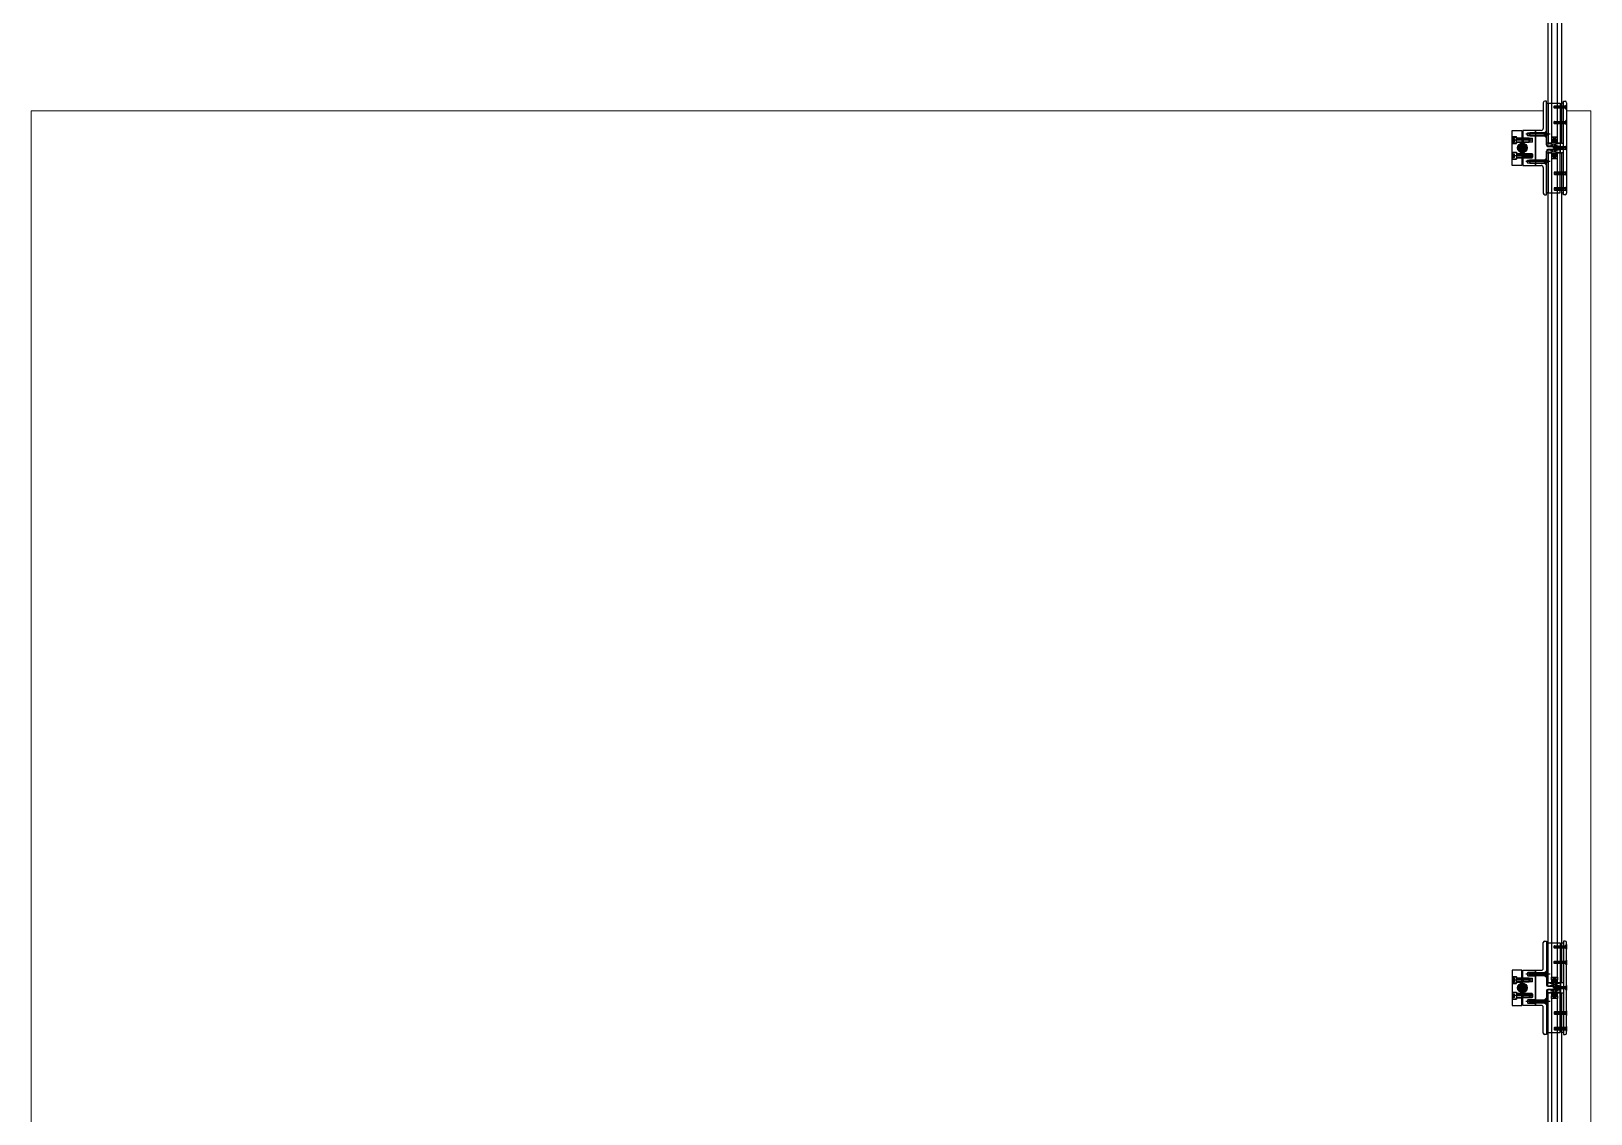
# Model space of a CAD drawing. Header units: inches. Extents: x 342932 to 557958, y 80625 to 242727.
# Drawn here: x 464107 to 468107, y 182853 to 185631 of the extents above; entities that cross this region are included whole.
import ezdxf

# ---------------------------------------------------------------- set-up
doc = ezdxf.new("R2010")
doc.units = ezdxf.units.IN
doc.header["$MEASUREMENT"] = 0
doc.layers.add('First Floor$0$A-G321-M-Window', color=251, linetype='Continuous', lineweight=9)
doc.layers.add('First Floor$0$A-G321-M-Window-Glaze', color=251, linetype='Continuous')

# ---------------------------------------------------------------- blocks, each defined once
blk = doc.blocks.new('First Floor$0$curtain-wall-2')
at = {"layer": 'First Floor$0$A-G321-M-Window-Glaze'}
for p, q in [((-84, 10978.2), (-84, 13146.4)), ((-76, 13146.4), (-76, 10978.2)), ((-60, 10978.2), (-60, 13146.4)), ((-50, 13146.4), (-50, 10978.2)), ((-97, 11080.7), (-97, 11014.7)), ((-89, 11084.7), (-93, 11084.7)), ((-89, 10972.7), (-89, 11084.7)), ((-45, 10844.7), (-45, 11084.7)), ((-45, 11084.7), (-41, 11084.7)), ((-37, 11080.7), (-37, 10848.7)), ((-89, 11079.7), (-54, 11079.7)), ((-89, 10977.2), (-89, 11079.7)), ((-89, 11079.7), (-84, 11079.7)), ((-84, 11079.7), (-84, 10977.2)), ((-68.4, 11072.7), (-69, 11072.1)), ((-69, 11067.3), (-69, 11072.1)), ((-68.4, 11066.7), (-69, 11067.3)), ((-68.4, 11072.7), (-64.4, 11072.7)), ((-64.4, 11066.7), (-68.4, 11066.7)), ((-37, 11069.7), (-68, 11069.7)), ((-64.4, 11072.7), (-65, 11072.1)), ((-65, 11067.3), (-65, 11072.1)), ((-65, 11072.1), (-44, 11072.1)), ((-64.4, 11066.7), (-65, 11067.3)), ((-44, 11067.3), (-65, 11067.3)), ((-64.4, 11066.7), (-64.4, 11072.7)), ((-64.4, 11072.7), (-40.3, 11072.7)), ((-40.3, 11066.7), (-64.4, 11066.7)), ((-54, 11079.7), (-54, 10968.7)), ((-50, 11079.7), (-50, 10977.2)), ((-45, 11079.7), (-50, 11079.7)), ((-45, 10977.2), (-45, 11079.7)), ((-44, 11072.1), (-44, 11072.7)), ((-44, 11072.7), (-44, 11066.7)), ((-44, 11066.7), (-44, 11067.3)), ((-40.3, 11072.7), (-37.2, 11075.7)), ((-40.3, 11066.7), (-40.3, 11072.7)), ((-37.2, 11063.7), (-40.3, 11066.7)), ((-37, 11072), (-39.5, 11072)), ((-37, 11070.8), (-39.5, 11070.8)), ((-37, 11068.5), (-39.5, 11068.5)), ((-37, 11067.3), (-39.5, 11067.3)), ((-37.2, 11063.7), (-37.2, 11075.7)), ((-37.2, 11075.7), (-37, 11075.7)), ((-37, 11063.7), (-37.2, 11063.7)), ((-37, 11075.7), (-37, 11063.7)), ((-37, 11067.3), (-37, 11072.1)), ((-176.5, 10919.7), (-176.5, 11009.7)), ((-176.5, 11009.7), (-151.5, 11009.7)), ((-151.5, 11009.7), (-151.5, 10919.7)), ((-150.5, 10919.7), (-150.5, 11009.7)), ((-117, 11009.7), (-149.5, 11009.7)), ((-149.5, 11009.7), (-149.5, 10919.7)), ((-137, 11003.1), (-136.4, 11003.7)), ((-137, 10996.3), (-137, 11003.1)), ((-136.4, 11003.7), (-117, 11003.7)), ((-117, 11003.7), (-117, 11009.7)), ((-102, 11009.7), (-117, 11009.7)), ((-117, 11009.7), (-117, 10919.7)), ((-93.4, 11003.7), (-93.4, 10995.7)), ((-89, 11002.5), (-92.5, 11002.5)), ((-89, 11001.1), (-92.5, 11001.1)), ((-89.2, 11007.7), (-89.2, 10991.7)), ((-89, 11002.9), (-89, 10996.5)), ((-68.4, 11032.7), (-69, 11032.1)), ((-69, 11027.3), (-69, 11032.1)), ((-68.4, 11026.7), (-69, 11027.3)), ((-68.4, 11032.7), (-64.4, 11032.7)), ((-64.4, 11026.7), (-68.4, 11026.7)), ((-37, 11029.7), (-68, 11029.7)), ((-64.4, 11032.7), (-65, 11032.1)), ((-65, 11027.3), (-65, 11032.1)), ((-65, 11032.1), (-44, 11032.1)), ((-64.4, 11026.7), (-65, 11027.3)), ((-44, 11027.3), (-65, 11027.3)), ((-64.4, 11026.7), (-64.4, 11032.7)), ((-64.4, 11032.7), (-40.3, 11032.7)), ((-40.3, 11026.7), (-64.4, 11026.7)), ((-44, 11032.1), (-44, 11032.7)), ((-44, 11032.7), (-44, 11026.7)), ((-44, 11026.7), (-44, 11027.3)), ((-40.3, 11032.7), (-37.2, 11035.7)), ((-40.3, 11026.7), (-40.3, 11032.7)), ((-37.2, 11023.7), (-40.3, 11026.7)), ((-37, 11032), (-39.5, 11032)), ((-37, 11030.8), (-39.5, 11030.8)), ((-37, 11028.5), (-39.5, 11028.5)), ((-37, 11027.3), (-39.5, 11027.3)), ((-37.2, 11023.7), (-37.2, 11035.7)), ((-37.2, 11035.7), (-37, 11035.7)), ((-37, 11023.7), (-37.2, 11023.7)), ((-37, 11035.7), (-37, 11023.7)), ((-37, 11027.3), (-37, 11032.1)), ((-176.5, 10993.7), (-165.5, 10993.7)), ((-176.5, 10975.7), (-165.5, 10975.7)), ((-175.5, 10989.3), (-175.5, 10992.7)), ((-175.5, 10992.7), (-165.5, 10992.7)), ((-175.5, 10980), (-175.5, 10989.3)), ((-170.5, 10989.3), (-175.5, 10989.3)), ((-175.5, 10987), (-170.5, 10987)), ((-124.5, 10984.7), (-175.5, 10984.7)), ((-175.5, 10982.4), (-170.5, 10982.4)), ((-175.5, 10976.7), (-175.5, 10980)), ((-175.5, 10980), (-170.5, 10980)), ((-165.5, 10976.7), (-175.5, 10976.7)), ((-165.5, 10975.7), (-165.5, 10993.7)), ((-165.5, 10992.7), (-165.5, 10989.7)), ((-165.5, 10990.2), (-151.5, 10990.2)), ((-165.5, 10979.7), (-165.5, 10989.7)), ((-165.5, 10989.7), (-125.5, 10989.7)), ((-165.5, 10988.7), (-133.1, 10988.7)), ((-165.5, 10980.7), (-165.5, 10988.7)), ((-165.5, 10980.7), (-133.1, 10980.7)), ((-125.5, 10979.7), (-165.5, 10979.7)), ((-165.5, 10979.7), (-165.5, 10976.7)), ((-165.5, 10979.2), (-151.5, 10979.2)), ((-150.7, 10952.7), (-162.4, 10964.4)), ((-149, 10952.7), (-162.3, 10966.1)), ((-152.6, 10952.9), (-162.2, 10962.4)), ((-147.5, 10953), (-162, 10967.6)), ((-146.1, 10953.4), (-161.6, 10968.9)), ((-144.9, 10954), (-161.1, 10970.1)), ((-143.8, 10954.6), (-160.4, 10971.3)), ((-142.8, 10955.4), (-159.7, 10972.3)), ((-141.9, 10956.2), (-158.8, 10973.2)), ((-141, 10957.2), (-157.9, 10974)), ((-140.3, 10958.2), (-156.9, 10974.8)), ((-139.7, 10959.3), (-155.7, 10975.4)), ((-139.1, 10960.6), (-154.5, 10975.9)), ((-138.7, 10961.9), (-153.1, 10976.3)), ((-138.5, 10963.4), (-151.6, 10976.6)), ((-138.4, 10965.2), (-149.9, 10976.6)), ((-133.4, 10989.7), (-149.5, 10989.7)), ((-149.5, 10979.7), (-133.4, 10979.7)), ((-148.5, 10989.7), (-148.5, 10979.7)), ((-148.5, 10988.7), (-148.5, 10989.7)), ((-124.5, 10988.7), (-148.5, 10988.7)), ((-148.5, 10979.7), (-148.5, 10980.7)), ((-148.5, 10980.7), (-124.5, 10980.7)), ((-138.7, 10967.2), (-147.9, 10976.4)), ((-139.6, 10969.9), (-145.2, 10975.5)), ((-79, 10999.7), (-142, 10999.7)), ((-136.4, 10995.7), (-137, 10996.3)), ((-117, 10995.7), (-136.4, 10995.7)), ((-133.4, 10979.7), (-133.4, 10989.7)), ((-133.1, 10980.7), (-133.1, 10988.7)), ((-133.1, 10988.7), (-130, 10984.7)), ((-133.1, 10980.7), (-130, 10984.7)), ((-131.2, 10995.7), (-132, 10996.5)), ((-125.5, 10989.7), (-124.5, 10988.7)), ((-125.5, 10989.7), (-125.5, 10979.7)), ((-125.5, 10979.7), (-124.5, 10980.7)), ((-124.5, 10980.7), (-124.5, 10988.7)), ((-117, 10933.7), (-117, 10995.7)), ((-89, 10998.2), (-92.5, 10998.2)), ((-89, 10996.8), (-92.5, 10996.8)), ((-84, 10977.2), (-89, 10977.2)), ((-85, 10977.2), (-53, 10968.7)), ((-53, 10977.2), (-85, 10968.7)), ((-57, 10968.7), (-85, 10968.7)), ((-85, 10960.7), (-53, 10952.2)), ((-53, 10960.7), (-85, 10952.2)), ((-85, 10960.7), (-57, 10960.7)), ((-83, 10977.2), (-84, 10978.2)), ((-77, 10977.2), (-83, 10977.2)), ((-76, 10978.2), (-77, 10977.2)), ((-76, 10985.2), (-60, 10992.2)), ((-76, 10992.2), (-60, 10985.2)), ((-60, 10992.2), (-76, 10992.2)), ((-76, 10992.2), (-76, 10985.2)), ((-76, 10985.2), (-60, 10985.2)), ((-35.9, 10964.7), (-72.2, 10964.7)), ((-68.4, 10967.7), (-69, 10967.1)), ((-69, 10962.3), (-69, 10967.1)), ((-68.4, 10961.7), (-69, 10962.3)), ((-68.4, 10967.7), (-64.4, 10967.7)), ((-64.4, 10961.7), (-68.4, 10961.7)), ((-37, 10964.7), (-68, 10964.7)), ((-64.4, 10967.7), (-65, 10967.1)), ((-65, 10967.1), (-65, 10962.3)), ((-44, 10967.1), (-65, 10967.1)), ((-64.4, 10961.7), (-65, 10962.3)), ((-65, 10962.3), (-44, 10962.3)), ((-64.4, 10967.7), (-64.4, 10961.7)), ((-40.3, 10967.7), (-64.4, 10967.7)), ((-64.4, 10961.7), (-40.3, 10961.7)), ((-60, 10985.2), (-60, 10992.2)), ((-59, 10977.2), (-60, 10978.2)), ((-51, 10977.2), (-59, 10977.2)), ((-57, 10960.7), (-57, 10968.7)), ((-54, 10849.7), (-54, 10960.7)), ((-50, 10978.2), (-51, 10977.2)), ((-50, 10977.2), (-45, 10977.2)), ((-44, 10961.7), (-44, 10967.7)), ((-44, 10967.7), (-44, 10967.1)), ((-44, 10962.3), (-44, 10961.7)), ((-37.2, 10970.7), (-40.3, 10967.7)), ((-40.3, 10967.7), (-40.3, 10961.7)), ((-40.3, 10961.7), (-37.2, 10958.7)), ((-37, 10967), (-39.5, 10967)), ((-37, 10965.8), (-39.5, 10965.8)), ((-37, 10963.5), (-39.5, 10963.5)), ((-37, 10962.4), (-39.5, 10962.4)), ((-37.2, 10970.7), (-37.2, 10958.7)), ((-37, 10970.7), (-37.2, 10970.7)), ((-37, 10958.7), (-37, 10970.7)), ((-37, 10967.1), (-37, 10962.3)), ((-176.5, 10953.7), (-165.5, 10953.7)), ((-176.5, 10935.7), (-165.5, 10935.7)), ((-165.5, 10952.7), (-175.5, 10952.7)), ((-175.5, 10952.7), (-175.5, 10949.3)), ((-175.5, 10949.3), (-175.5, 10940)), ((-175.5, 10949.3), (-170.5, 10949.3)), ((-175.5, 10947), (-170.5, 10947)), ((-124.5, 10944.7), (-175.5, 10944.7)), ((-175.5, 10942.3), (-170.5, 10942.3)), ((-170.5, 10940), (-175.5, 10940)), ((-175.5, 10940), (-175.5, 10936.7)), ((-175.5, 10936.7), (-165.5, 10936.7)), ((-165.5, 10953.7), (-165.5, 10935.7)), ((-165.5, 10949.7), (-165.5, 10952.7)), ((-165.5, 10950.2), (-151.5, 10950.2)), ((-165.5, 10949.7), (-165.5, 10939.7)), ((-125.5, 10949.7), (-165.5, 10949.7)), ((-165.5, 10948.7), (-133.1, 10948.7)), ((-165.5, 10948.7), (-165.5, 10940.7)), ((-165.5, 10940.7), (-133.1, 10940.7)), ((-165.5, 10936.7), (-165.5, 10939.7)), ((-165.5, 10939.7), (-125.5, 10939.7)), ((-165.5, 10939.2), (-151.5, 10939.2)), ((-155.2, 10953.7), (-161.4, 10959.9)), ((-149.5, 10949.7), (-133.4, 10949.7)), ((-133.4, 10939.7), (-149.5, 10939.7)), ((-148.5, 10939.7), (-148.5, 10949.7)), ((-148.5, 10949.7), (-148.5, 10948.7)), ((-148.5, 10948.7), (-124.5, 10948.7)), ((-124.5, 10940.7), (-148.5, 10940.7)), ((-148.5, 10940.7), (-148.5, 10939.7)), ((-79, 10929.7), (-142, 10929.7)), ((-137, 10933.1), (-136.4, 10933.7)), ((-137, 10926.3), (-137, 10933.1)), ((-136.4, 10925.7), (-137, 10926.3)), ((-136.4, 10933.7), (-117, 10933.7)), ((-117, 10925.7), (-136.4, 10925.7)), ((-133.4, 10949.7), (-133.4, 10939.7)), ((-133.1, 10948.7), (-133.1, 10940.7)), ((-133.1, 10948.7), (-130, 10944.7)), ((-133.1, 10940.7), (-130, 10944.7)), ((-131.2, 10925.7), (-132, 10926.5)), ((-125.5, 10949.7), (-124.5, 10948.7)), ((-125.5, 10939.7), (-125.5, 10949.7)), ((-125.5, 10939.7), (-124.5, 10940.7)), ((-124.5, 10948.7), (-124.5, 10940.7)), ((-117, 10919.7), (-117, 10925.7)), ((-93.4, 10933.7), (-93.4, 10925.7)), ((-89, 10932.5), (-92.5, 10932.5)), ((-89, 10931.1), (-92.5, 10931.1)), ((-89, 10928.2), (-92.5, 10928.2)), ((-89, 10926.8), (-92.5, 10926.8)), ((-89.2, 10937.7), (-89.2, 10921.7)), ((-89, 10844.7), (-89, 10956.7)), ((-89, 10849.7), (-89, 10952.2)), ((-89, 10952.2), (-84, 10952.2)), ((-89, 10932.9), (-89, 10926.5)), ((-84, 10952.2), (-84, 10849.7)), ((-84, 10951.2), (-83, 10952.2)), ((-84, 8823.3), (-84, 10951.2)), ((-83, 10952.2), (-77, 10952.2)), ((-77, 10952.2), (-76, 10951.2)), ((-76, 10951.2), (-76, 8823.3)), ((-76, 10944.2), (-60, 10937.2)), ((-76, 10937.2), (-60, 10944.2)), ((-60, 10944.2), (-76, 10944.2)), ((-76, 10944.2), (-76, 10937.2)), ((-76, 10937.2), (-60, 10937.2)), ((-60, 10951.2), (-59, 10952.2)), ((-60, 8823.3), (-60, 10951.2)), ((-60, 10937.2), (-60, 10944.2)), ((-59, 10952.2), (-51, 10952.2)), ((-51, 10952.2), (-50, 10951.2)), ((-50, 10952.2), (-50, 10849.7)), ((-45, 10952.2), (-50, 10952.2)), ((-50, 10951.2), (-50, 8823.3)), ((-45, 10849.7), (-45, 10952.2)), ((-37.2, 10958.7), (-37, 10958.7)), ((-151.5, 10919.7), (-176.5, 10919.7)), ((-149.5, 10919.7), (-117, 10919.7)), ((-117, 10919.7), (-102, 10919.7)), ((-97, 10914.7), (-97, 10848.7)), ((-68.4, 10902.7), (-69, 10902.1)), ((-69, 10902.1), (-69, 10897.3)), ((-68.4, 10896.7), (-69, 10897.3)), ((-64.4, 10902.7), (-68.4, 10902.7)), ((-68.4, 10896.7), (-64.4, 10896.7)), ((-37, 10899.7), (-68, 10899.7)), ((-64.4, 10902.7), (-65, 10902.1)), ((-65, 10902.1), (-65, 10897.3)), ((-44, 10902.1), (-65, 10902.1)), ((-64.4, 10896.7), (-65, 10897.3)), ((-65, 10897.3), (-44, 10897.3)), ((-64.4, 10902.7), (-64.4, 10896.7)), ((-40.3, 10902.7), (-64.4, 10902.7)), ((-64.4, 10896.7), (-40.3, 10896.7)), ((-44, 10896.7), (-44, 10902.7)), ((-44, 10902.7), (-44, 10902.1)), ((-44, 10897.3), (-44, 10896.7)), ((-37.2, 10905.7), (-40.3, 10902.7)), ((-40.3, 10902.7), (-40.3, 10896.7)), ((-40.3, 10896.7), (-37.2, 10893.7)), ((-37, 10902), (-39.5, 10902)), ((-37, 10900.8), (-39.5, 10900.8)), ((-37, 10898.5), (-39.5, 10898.5)), ((-37, 10897.4), (-39.5, 10897.4)), ((-37.2, 10905.7), (-37.2, 10893.7)), ((-37, 10905.7), (-37.2, 10905.7)), ((-37.2, 10893.7), (-37, 10893.7)), ((-37, 10893.7), (-37, 10905.7)), ((-37, 10902.1), (-37, 10897.3)), ((-93, 10844.7), (-89, 10844.7)), ((-89, 10849.7), (-54, 10849.7)), ((-84, 10849.7), (-89, 10849.7)), ((-68.4, 10862.7), (-69, 10862.1)), ((-69, 10862.1), (-69, 10857.3)), ((-68.4, 10856.7), (-69, 10857.3)), ((-64.4, 10862.7), (-68.4, 10862.7)), ((-68.4, 10856.7), (-64.4, 10856.7)), ((-37, 10859.7), (-68, 10859.7)), ((-64.4, 10862.7), (-65, 10862.1)), ((-65, 10862.1), (-65, 10857.3)), ((-44, 10862.1), (-65, 10862.1)), ((-64.4, 10856.7), (-65, 10857.3)), ((-65, 10857.3), (-44, 10857.3)), ((-64.4, 10862.7), (-64.4, 10856.7)), ((-40.3, 10862.7), (-64.4, 10862.7)), ((-64.4, 10856.7), (-40.3, 10856.7)), ((-50, 10849.7), (-45, 10849.7)), ((-41, 10844.7), (-45, 10844.7)), ((-44, 10856.7), (-44, 10862.7)), ((-44, 10862.7), (-44, 10862.1)), ((-44, 10857.3), (-44, 10856.7)), ((-37.2, 10865.7), (-40.3, 10862.7)), ((-40.3, 10862.7), (-40.3, 10856.7)), ((-40.3, 10856.7), (-37.2, 10853.7)), ((-37, 10862), (-39.5, 10862)), ((-37, 10860.8), (-39.5, 10860.8)), ((-37, 10858.5), (-39.5, 10858.5)), ((-37, 10857.4), (-39.5, 10857.4)), ((-37.2, 10865.7), (-37.2, 10853.7)), ((-37, 10865.7), (-37.2, 10865.7)), ((-37.2, 10853.7), (-37, 10853.7)), ((-37, 10853.7), (-37, 10865.7)), ((-37, 10862.1), (-37, 10857.3)), ((-97, 8859.8), (-97, 8925.8)), ((-93, 8929.8), (-89, 8929.8)), ((-89, 8929.8), (-89, 8817.8)), ((-89, 8924.8), (-54, 8924.8)), ((-89, 8924.8), (-89, 8822.3)), ((-84, 8924.8), (-89, 8924.8)), ((-84, 8822.3), (-84, 8924.8)), ((-54, 8924.8), (-54, 8813.8)), ((-50, 8822.3), (-50, 8924.8)), ((-50, 8924.8), (-45, 8924.8)), ((-45, 8929.8), (-45, 8689.8)), ((-41, 8929.8), (-45, 8929.8)), ((-45, 8924.8), (-45, 8822.3)), ((-40.3, 8917.8), (-37.2, 8920.8)), ((-37.2, 8908.8), (-37.2, 8920.8)), ((-37.2, 8920.8), (-37, 8920.8)), ((-37, 8693.8), (-37, 8925.8)), ((-37, 8920.8), (-37, 8908.8)), ((-68.4, 8917.8), (-69, 8917.2)), ((-69, 8912.4), (-69, 8917.2)), ((-68.4, 8911.8), (-69, 8912.4)), ((-68.4, 8917.8), (-64.4, 8917.8)), ((-64.4, 8911.8), (-68.4, 8911.8)), ((-37, 8914.8), (-68, 8914.8)), ((-64.4, 8917.8), (-65, 8917.2)), ((-65, 8912.4), (-65, 8917.2)), ((-65, 8917.2), (-44, 8917.2)), ((-64.4, 8911.8), (-65, 8912.4)), ((-44, 8912.4), (-65, 8912.4)), ((-64.4, 8911.8), (-64.4, 8917.8)), ((-64.4, 8917.8), (-40.3, 8917.8)), ((-40.3, 8911.8), (-64.4, 8911.8)), ((-44, 8917.2), (-44, 8917.8)), ((-44, 8917.8), (-44, 8911.8)), ((-44, 8911.8), (-44, 8912.4)), ((-40.3, 8911.8), (-40.3, 8917.8)), ((-37.2, 8908.8), (-40.3, 8911.8)), ((-40.3, 8877.8), (-37.2, 8880.8)), ((-37, 8917.1), (-39.5, 8917.1)), ((-37, 8915.9), (-39.5, 8915.9)), ((-37, 8913.6), (-39.5, 8913.6)), ((-37, 8912.5), (-39.5, 8912.5)), ((-37, 8908.8), (-37.2, 8908.8)), ((-37.2, 8868.8), (-37.2, 8880.8)), ((-37.2, 8880.8), (-37, 8880.8)), ((-37, 8912.4), (-37, 8917.2)), ((-37, 8880.8), (-37, 8868.8)), ((-151.5, 8854.8), (-176.5, 8854.8)), ((-176.5, 8854.8), (-176.5, 8764.8)), ((-151.5, 8764.8), (-151.5, 8854.8)), ((-150.5, 8854.8), (-150.5, 8764.8)), ((-149.5, 8764.8), (-149.5, 8854.8)), ((-149.5, 8854.8), (-117, 8854.8)), ((-79, 8844.8), (-142, 8844.8)), ((-136.4, 8848.8), (-137, 8848.2)), ((-137, 8848.2), (-137, 8841.4)), ((-137, 8841.4), (-136.4, 8840.8)), ((-117, 8848.8), (-136.4, 8848.8)), ((-136.4, 8840.8), (-117, 8840.8)), ((-131.2, 8848.8), (-132, 8848)), ((-117, 8854.8), (-117, 8848.8)), ((-117, 8764.8), (-117, 8854.8)), ((-117, 8854.8), (-102, 8854.8)), ((-117, 8840.8), (-117, 8778.8)), ((-93.4, 8840.8), (-93.4, 8848.8)), ((-89, 8847.7), (-92.5, 8847.7)), ((-89, 8846.2), (-92.5, 8846.2)), ((-89, 8843.3), (-92.5, 8843.3)), ((-89, 8841.9), (-92.5, 8841.9)), ((-89.2, 8836.8), (-89.2, 8852.8)), ((-89, 8841.6), (-89, 8848)), ((-68.4, 8877.8), (-69, 8877.2)), ((-69, 8872.4), (-69, 8877.2)), ((-68.4, 8871.8), (-69, 8872.4)), ((-68.4, 8877.8), (-64.4, 8877.8)), ((-64.4, 8871.8), (-68.4, 8871.8)), ((-37, 8874.8), (-68, 8874.8)), ((-64.4, 8877.8), (-65, 8877.2)), ((-65, 8872.4), (-65, 8877.2)), ((-65, 8877.2), (-44, 8877.2)), ((-64.4, 8871.8), (-65, 8872.4)), ((-44, 8872.4), (-65, 8872.4)), ((-64.4, 8871.8), (-64.4, 8877.8)), ((-64.4, 8877.8), (-40.3, 8877.8)), ((-40.3, 8871.8), (-64.4, 8871.8)), ((-44, 8877.2), (-44, 8877.8)), ((-44, 8877.8), (-44, 8871.8)), ((-44, 8871.8), (-44, 8872.4)), ((-40.3, 8871.8), (-40.3, 8877.8)), ((-37.2, 8868.8), (-40.3, 8871.8)), ((-37, 8877.1), (-39.5, 8877.1)), ((-37, 8875.9), (-39.5, 8875.9)), ((-37, 8873.6), (-39.5, 8873.6)), ((-37, 8872.5), (-39.5, 8872.5)), ((-37, 8868.8), (-37.2, 8868.8)), ((-37, 8872.4), (-37, 8877.2)), ((-176.5, 8838.8), (-165.5, 8838.8)), ((-176.5, 8820.8), (-165.5, 8820.8)), ((-175.5, 8834.4), (-175.5, 8837.8)), ((-175.5, 8837.8), (-165.5, 8837.8)), ((-175.5, 8825.2), (-175.5, 8834.4)), ((-170.5, 8834.4), (-175.5, 8834.4)), ((-175.5, 8832.1), (-170.5, 8832.1)), ((-124.5, 8829.8), (-175.5, 8829.8)), ((-175.5, 8827.5), (-170.5, 8827.5)), ((-175.5, 8821.8), (-175.5, 8825.2)), ((-175.5, 8825.2), (-170.5, 8825.2)), ((-165.5, 8821.8), (-175.5, 8821.8)), ((-165.5, 8820.8), (-165.5, 8838.8)), ((-165.5, 8837.8), (-165.5, 8834.8)), ((-165.5, 8835.3), (-151.5, 8835.3)), ((-165.5, 8824.8), (-165.5, 8834.8)), ((-165.5, 8834.8), (-125.5, 8834.8)), ((-165.5, 8833.8), (-133.1, 8833.8)), ((-165.5, 8825.8), (-165.5, 8833.8)), ((-165.5, 8825.8), (-133.1, 8825.8)), ((-125.5, 8824.8), (-165.5, 8824.8)), ((-165.5, 8824.8), (-165.5, 8821.8)), ((-165.5, 8824.3), (-151.5, 8824.3)), ((-150.7, 8821.8), (-162.4, 8810)), ((-149, 8821.7), (-162.3, 8808.4)), ((-152.6, 8821.6), (-162.2, 8812)), ((-147.5, 8821.4), (-162, 8806.9)), ((-146.1, 8821), (-161.6, 8805.5)), ((-155.2, 8820.8), (-161.4, 8814.6)), ((-144.9, 8820.5), (-161.1, 8804.3)), ((-143.8, 8819.8), (-160.4, 8803.2)), ((-142.8, 8819.1), (-159.7, 8802.2)), ((-141.9, 8818.2), (-158.8, 8801.2)), ((-141, 8817.3), (-157.9, 8800.4)), ((-140.3, 8816.2), (-156.9, 8799.7)), ((-139.7, 8815.1), (-155.7, 8799)), ((-139.1, 8813.9), (-154.5, 8798.5)), ((-138.7, 8812.5), (-153.1, 8798.1)), ((-138.5, 8811), (-151.6, 8797.9)), ((-138.4, 8809.3), (-149.9, 8797.8)), ((-133.4, 8834.8), (-149.5, 8834.8)), ((-149.5, 8824.8), (-133.4, 8824.8)), ((-148.5, 8834.8), (-148.5, 8824.8)), ((-148.5, 8833.8), (-148.5, 8834.8)), ((-124.5, 8833.8), (-148.5, 8833.8)), ((-148.5, 8824.8), (-148.5, 8825.8)), ((-148.5, 8825.8), (-124.5, 8825.8)), ((-138.7, 8807.3), (-147.9, 8798.1)), ((-139.6, 8804.6), (-145.2, 8799)), ((-133.4, 8824.8), (-133.4, 8834.8)), ((-133.1, 8825.8), (-133.1, 8833.8)), ((-133.1, 8833.8), (-130, 8829.8)), ((-133.1, 8825.8), (-130, 8829.8)), ((-125.5, 8834.8), (-124.5, 8833.8)), ((-125.5, 8834.8), (-125.5, 8824.8)), ((-125.5, 8824.8), (-124.5, 8825.8)), ((-124.5, 8825.8), (-124.5, 8833.8)), ((-89, 8822.3), (-84, 8822.3)), ((-89, 8801.8), (-89, 8689.8)), ((-85, 8813.8), (-53, 8822.3)), ((-53, 8813.8), (-85, 8822.3)), ((-85, 8813.8), (-57, 8813.8)), ((-85, 8797.3), (-53, 8805.8)), ((-53, 8797.3), (-85, 8805.8)), ((-57, 8805.8), (-85, 8805.8)), ((-83, 8822.3), (-84, 8823.3)), ((-77, 8822.3), (-83, 8822.3)), ((-76, 8823.3), (-77, 8822.3)), ((-76, 8830.3), (-60, 8837.3)), ((-76, 8837.3), (-60, 8830.3)), ((-76, 8830.3), (-76, 8837.3)), ((-76, 8837.3), (-60, 8837.3)), ((-60, 8830.3), (-76, 8830.3)), ((-35.9, 8809.8), (-72.2, 8809.8)), ((-68.4, 8812.8), (-69, 8812.2)), ((-69, 8812.2), (-69, 8807.4)), ((-68.4, 8806.8), (-69, 8807.4)), ((-64.4, 8812.8), (-68.4, 8812.8)), ((-68.4, 8806.8), (-64.4, 8806.8)), ((-37, 8809.8), (-68, 8809.8)), ((-64.4, 8812.8), (-65, 8812.2)), ((-65, 8807.4), (-65, 8812.2)), ((-65, 8812.2), (-44, 8812.2)), ((-64.4, 8806.8), (-65, 8807.4)), ((-44, 8807.4), (-65, 8807.4)), ((-64.4, 8806.8), (-64.4, 8812.8)), ((-64.4, 8812.8), (-40.3, 8812.8)), ((-40.3, 8806.8), (-64.4, 8806.8)), ((-60, 8837.3), (-60, 8830.3)), ((-59, 8822.3), (-60, 8823.3)), ((-51, 8822.3), (-59, 8822.3)), ((-57, 8813.8), (-57, 8805.8)), ((-54, 8694.8), (-54, 8805.8)), ((-50, 8823.3), (-51, 8822.3)), ((-45, 8822.3), (-50, 8822.3)), ((-44, 8812.2), (-44, 8812.8)), ((-44, 8812.8), (-44, 8806.8)), ((-44, 8806.8), (-44, 8807.4)), ((-40.3, 8812.8), (-37.2, 8815.8)), ((-40.3, 8806.8), (-40.3, 8812.8)), ((-37.2, 8803.8), (-40.3, 8806.8)), ((-37, 8812.1), (-39.5, 8812.1)), ((-37, 8810.9), (-39.5, 8810.9)), ((-37, 8808.6), (-39.5, 8808.6)), ((-37, 8807.5), (-39.5, 8807.5)), ((-37.2, 8803.8), (-37.2, 8815.8)), ((-37.2, 8815.8), (-37, 8815.8)), ((-37, 8803.8), (-37.2, 8803.8)), ((-37, 8815.8), (-37, 8803.8)), ((-37, 8807.4), (-37, 8812.2)), ((-176.5, 8798.8), (-165.5, 8798.8)), ((-176.5, 8780.8), (-165.5, 8780.8)), ((-176.5, 8764.8), (-151.5, 8764.8)), ((-165.5, 8797.8), (-175.5, 8797.8)), ((-175.5, 8797.8), (-175.5, 8794.4)), ((-175.5, 8794.4), (-175.5, 8785.2)), ((-175.5, 8794.4), (-170.5, 8794.4)), ((-175.5, 8792.1), (-170.5, 8792.1)), ((-124.5, 8789.8), (-175.5, 8789.8)), ((-175.5, 8787.5), (-170.5, 8787.5)), ((-170.5, 8785.2), (-175.5, 8785.2)), ((-175.5, 8785.2), (-175.5, 8781.8)), ((-175.5, 8781.8), (-165.5, 8781.8)), ((-165.5, 8798.8), (-165.5, 8780.8)), ((-165.5, 8794.8), (-165.5, 8797.8)), ((-165.5, 8795.3), (-151.5, 8795.3)), ((-165.5, 8794.8), (-165.5, 8784.8)), ((-125.5, 8794.8), (-165.5, 8794.8)), ((-165.5, 8793.8), (-133.1, 8793.8)), ((-165.5, 8793.8), (-165.5, 8785.8)), ((-165.5, 8785.8), (-133.1, 8785.8)), ((-165.5, 8781.8), (-165.5, 8784.8)), ((-165.5, 8784.8), (-125.5, 8784.8)), ((-165.5, 8784.3), (-151.5, 8784.3)), ((-149.5, 8794.8), (-133.4, 8794.8)), ((-133.4, 8784.8), (-149.5, 8784.8)), ((-117, 8764.8), (-149.5, 8764.8)), ((-148.5, 8784.8), (-148.5, 8794.8)), ((-148.5, 8794.8), (-148.5, 8793.8)), ((-148.5, 8793.8), (-124.5, 8793.8)), ((-124.5, 8785.8), (-148.5, 8785.8)), ((-148.5, 8785.8), (-148.5, 8784.8)), ((-79, 8774.8), (-142, 8774.8)), ((-136.4, 8778.8), (-137, 8778.2)), ((-137, 8778.2), (-137, 8771.4)), ((-137, 8771.4), (-136.4, 8770.8)), ((-117, 8778.8), (-136.4, 8778.8)), ((-136.4, 8770.8), (-117, 8770.8)), ((-133.4, 8794.8), (-133.4, 8784.8)), ((-133.1, 8793.8), (-133.1, 8785.8)), ((-133.1, 8793.8), (-130, 8789.8)), ((-133.1, 8785.8), (-130, 8789.8)), ((-131.2, 8778.8), (-132, 8778)), ((-125.5, 8794.8), (-124.5, 8793.8)), ((-125.5, 8784.8), (-125.5, 8794.8)), ((-125.5, 8784.8), (-124.5, 8785.8)), ((-124.5, 8793.8), (-124.5, 8785.8)), ((-117, 8770.8), (-117, 8764.8)), ((-102, 8764.8), (-117, 8764.8)), ((-93.4, 8770.8), (-93.4, 8778.8)), ((-89, 8777.7), (-92.5, 8777.7)), ((-89, 8776.2), (-92.5, 8776.2)), ((-89, 8773.3), (-92.5, 8773.3)), ((-89, 8771.9), (-92.5, 8771.9)), ((-89.2, 8766.8), (-89.2, 8782.8)), ((-89, 8797.3), (-89, 8694.8)), ((-84, 8797.3), (-89, 8797.3)), ((-89, 8771.6), (-89, 8778)), ((-84, 8694.8), (-84, 8797.3)), ((-84, 8796.3), (-83, 8797.3)), ((-84, 6668.4), (-84, 8796.3)), ((-83, 8797.3), (-77, 8797.3)), ((-77, 8797.3), (-76, 8796.3)), ((-76, 8796.3), (-76, 6668.4)), ((-76, 8789.3), (-60, 8782.3)), ((-76, 8782.3), (-60, 8789.3)), ((-76, 8782.3), (-76, 8789.3)), ((-76, 8789.3), (-60, 8789.3)), ((-60, 8782.3), (-76, 8782.3)), ((-60, 8796.3), (-59, 8797.3)), ((-60, 6668.4), (-60, 8796.3)), ((-60, 8789.3), (-60, 8782.3)), ((-59, 8797.3), (-51, 8797.3)), ((-51, 8797.3), (-50, 8796.3)), ((-50, 8694.8), (-50, 8797.3)), ((-50, 8797.3), (-45, 8797.3)), ((-50, 8796.3), (-50, 6668.4)), ((-45, 8797.3), (-45, 8694.8)), ((-97, 8693.8), (-97, 8759.8)), ((-68.4, 8747.8), (-69, 8747.2)), ((-69, 8747.2), (-69, 8742.4)), ((-68.4, 8741.8), (-69, 8742.4)), ((-64.4, 8747.8), (-68.4, 8747.8)), ((-68.4, 8741.8), (-64.4, 8741.8)), ((-37, 8744.8), (-68, 8744.8)), ((-64.4, 8747.8), (-65, 8747.2)), ((-65, 8747.2), (-65, 8742.4)), ((-44, 8747.2), (-65, 8747.2)), ((-64.4, 8741.8), (-65, 8742.4)), ((-65, 8742.4), (-44, 8742.4)), ((-64.4, 8747.8), (-64.4, 8741.8)), ((-40.3, 8747.8), (-64.4, 8747.8)), ((-64.4, 8741.8), (-40.3, 8741.8)), ((-44, 8741.8), (-44, 8747.8)), ((-44, 8747.8), (-44, 8747.2)), ((-44, 8742.4), (-44, 8741.8)), ((-37.2, 8750.8), (-40.3, 8747.8)), ((-40.3, 8747.8), (-40.3, 8741.8)), ((-40.3, 8741.8), (-37.2, 8738.8)), ((-37, 8747.1), (-39.5, 8747.1)), ((-37, 8745.9), (-39.5, 8745.9)), ((-37, 8743.6), (-39.5, 8743.6)), ((-37, 8742.5), (-39.5, 8742.5)), ((-37.2, 8750.8), (-37.2, 8738.8)), ((-37, 8750.8), (-37.2, 8750.8)), ((-37.2, 8738.8), (-37, 8738.8)), ((-37, 8738.8), (-37, 8750.8)), ((-37, 8747.2), (-37, 8742.4)), ((-89, 8689.8), (-93, 8689.8)), ((-89, 8694.8), (-54, 8694.8)), ((-89, 8694.8), (-84, 8694.8)), ((-68.4, 8707.8), (-69, 8707.2)), ((-69, 8707.2), (-69, 8702.4)), ((-68.4, 8701.8), (-69, 8702.4)), ((-64.4, 8707.8), (-68.4, 8707.8)), ((-68.4, 8701.8), (-64.4, 8701.8)), ((-37, 8704.8), (-68, 8704.8)), ((-64.4, 8707.8), (-65, 8707.2)), ((-65, 8707.2), (-65, 8702.4)), ((-44, 8707.2), (-65, 8707.2)), ((-64.4, 8701.8), (-65, 8702.4)), ((-65, 8702.4), (-44, 8702.4)), ((-64.4, 8707.8), (-64.4, 8701.8)), ((-40.3, 8707.8), (-64.4, 8707.8)), ((-64.4, 8701.8), (-40.3, 8701.8)), ((-45, 8694.8), (-50, 8694.8)), ((-45, 8689.8), (-41, 8689.8)), ((-44, 8701.8), (-44, 8707.8)), ((-44, 8707.8), (-44, 8707.2)), ((-44, 8702.4), (-44, 8701.8)), ((-37.2, 8710.8), (-40.3, 8707.8)), ((-40.3, 8707.8), (-40.3, 8701.8)), ((-40.3, 8701.8), (-37.2, 8698.8)), ((-37, 8707.1), (-39.5, 8707.1)), ((-37, 8705.9), (-39.5, 8705.9)), ((-37, 8703.6), (-39.5, 8703.6)), ((-37, 8702.5), (-39.5, 8702.5)), ((-37.2, 8710.8), (-37.2, 8698.8)), ((-37, 8710.8), (-37.2, 8710.8)), ((-37.2, 8698.8), (-37, 8698.8)), ((-37, 8698.8), (-37, 8710.8)), ((-37, 8707.2), (-37, 8702.4))]:
    blk.add_line(p, q, dxfattribs=at)
at = {"layer": 'First Floor$0$A-G321-M-Window-Glaze', "elevation": 0}
for points in [[(-131.2, 11003.7), (-131.2, 10995.7), (-93.4, 10995.7), (-89.2, 10991.7), (-89, 10991.7), (-89, 11007.7), (-89.2, 11007.7), (-93.4, 11003.7), (-131.2, 11003.7), (-132, 11002.9), (-132, 10996.5), (-93.4, 10996.5), (-93.4, 10995.7), (-93.4, 11003.7), (-93.4, 11002.9), (-132, 11002.9)], [(-131.2, 10933.7), (-131.2, 10925.7), (-93.4, 10925.7), (-89.2, 10921.7), (-89, 10921.7), (-89, 10937.7), (-89.2, 10937.7), (-93.4, 10933.7), (-131.2, 10933.7), (-132, 10932.9), (-132, 10926.5), (-93.4, 10926.5), (-93.4, 10925.7), (-93.4, 10933.7), (-93.4, 10932.9), (-132, 10932.9)], [(-131.2, 8840.8), (-131.2, 8848.8), (-93.4, 8848.8), (-89.2, 8852.8), (-89, 8852.8), (-89, 8836.8), (-89.2, 8836.8), (-93.4, 8840.8), (-131.2, 8840.8), (-132, 8841.6), (-132, 8848), (-93.4, 8848), (-93.4, 8848.8), (-93.4, 8840.8), (-93.4, 8841.6), (-132, 8841.6)], [(-131.2, 8770.8), (-131.2, 8778.8), (-93.4, 8778.8), (-89.2, 8782.8), (-89, 8782.8), (-89, 8766.8), (-89.2, 8766.8), (-93.4, 8770.8), (-131.2, 8770.8), (-132, 8771.6), (-132, 8778), (-93.4, 8778), (-93.4, 8778.8), (-93.4, 8770.8), (-93.4, 8771.6), (-132, 8771.6)]]:
    blk.add_lwpolyline(points, dxfattribs=at)
for points in [[(-85, 10968.7), (-53, 10968.7), (-53, 10977.2), (-85, 10977.2)], [(-85, 10952.2), (-53, 10952.2), (-53, 10960.7), (-85, 10960.7)], [(-85, 8822.3), (-53, 8822.3), (-53, 8813.8), (-85, 8813.8)], [(-85, 8805.8), (-53, 8805.8), (-53, 8797.3), (-85, 8797.3)]]:
    blk.add_lwpolyline(points, close=True, dxfattribs=at)
at = {"layer": 'First Floor$0$A-G321-M-Window-Glaze'}
for centre, radius in [((-150.4, 10964.7), 12.3), ((-150.4, 10964.7), 12), ((-150.4, 8809.8), 12.3), ((-150.4, 8809.8), 12)]:
    blk.add_circle(centre, radius, dxfattribs=at)
for centre, radius, start, end in [((-93, 11080.7), 4, 90, 180), ((-41, 11080.7), 4, 0, 90), ((-36.4, 11069.7), 3.3, 159.5182, 200.4818), ((-36.2, 11071.4), 3.3, 169.9239, 190.0761), ((-36.2, 11067.9), 3.3, 169.9239, 190.0761), ((-102, 11014.7), 5, 270, 0), ((-88.3, 10999.7), 4.4, 160.8501, 199.1499), ((-88.2, 11001.8), 4.4, 170.5596, 189.4404), ((-36.4, 11029.7), 3.3, 159.5182, 200.4818), ((-36.2, 11031.4), 3.3, 169.9239, 190.0761), ((-36.2, 11027.9), 3.3, 169.9239, 190.0761), ((-175, 10988.1), 4.62, 345.5223, 14.4777), ((-174.5, 10984.7), 4.62, 330, 30), ((-175, 10981.2), 4.62, 345.5223, 14.4777), ((-88.2, 10997.5), 4.4, 170.5596, 189.4404), ((-85, 10972.7), 4, 180, 270), ((-85, 10956.7), 4, 90, 180), ((-68, 10949.9), 35.1, 76.8419, 103.1581), ((-68, 10947.9), 35.1, 76.8419, 103.1581), ((-68, 10947.9), 35.1, 76.8419, 103.1581), ((-68, 10945.9), 35.1, 76.8419, 103.1581), ((-68, 10943.9), 35.1, 76.8419, 103.1581), ((-36.4, 10964.7), 3.3, 159.5182, 200.4818), ((-36.2, 10966.4), 3.3, 169.9239, 190.0761), ((-36.2, 10962.9), 3.3, 169.9239, 190.0761), ((-175, 10948.1), 4.62, 345.5223, 14.4777), ((-174.5, 10944.7), 4.62, 330, 30), ((-175, 10941.2), 4.62, 345.5223, 14.4777), ((-88.3, 10929.7), 4.4, 160.8501, 199.1499), ((-88.2, 10931.8), 4.4, 170.5596, 189.4404), ((-88.2, 10927.5), 4.4, 170.5596, 189.4404), ((-68, 10985.4), 35.1, 256.8419, 283.1581), ((-68, 10983.4), 35.1, 256.8419, 283.1581), ((-68, 10981.4), 35.1, 256.8419, 283.1581), ((-68, 10981.4), 35.1, 256.8419, 283.1581), ((-68, 10979.4), 35.1, 256.8419, 283.1581), ((-102, 10914.7), 5, 0, 90), ((-36.4, 10899.7), 3.3, 159.5182, 200.4818), ((-36.2, 10901.4), 3.3, 169.9239, 190.0761), ((-36.2, 10897.9), 3.3, 169.9239, 190.0761), ((-93, 10848.7), 4, 180, 270), ((-41, 10848.7), 4, 270, 0), ((-36.4, 10859.7), 3.3, 159.5182, 200.4818), ((-36.2, 10861.4), 3.3, 169.9239, 190.0761), ((-36.2, 10857.9), 3.3, 169.9239, 190.0761), ((-93, 8925.8), 4, 90, 180), ((-41, 8925.8), 4, 0, 90), ((-36.4, 8914.8), 3.3, 159.5182, 200.4818), ((-36.2, 8916.5), 3.3, 169.9239, 190.0761), ((-36.2, 8913.1), 3.3, 169.9239, 190.0761), ((-102, 8859.8), 5, 270, 0), ((-88.3, 8844.8), 4.4, 160.8501, 199.1499), ((-88.2, 8847), 4.4, 170.5596, 189.4404), ((-88.2, 8842.6), 4.4, 170.5596, 189.4404), ((-36.4, 8874.8), 3.3, 159.5182, 200.4818), ((-36.2, 8876.5), 3.3, 169.9239, 190.0761), ((-36.2, 8873.1), 3.3, 169.9239, 190.0761), ((-175, 8833.3), 4.62, 345.5223, 14.4777), ((-174.5, 8829.8), 4.62, 330, 30), ((-175, 8826.3), 4.62, 345.5223, 14.4777), ((-85, 8817.8), 4, 180, 270), ((-85, 8801.8), 4, 90, 180), ((-68, 8795.1), 35.1, 76.8419, 103.1581), ((-68, 8793.1), 35.1, 76.8419, 103.1581), ((-68, 8793.1), 35.1, 76.8419, 103.1581), ((-68, 8791.1), 35.1, 76.8419, 103.1581), ((-68, 8789.1), 35.1, 76.8419, 103.1581), ((-36.4, 8809.8), 3.3, 159.5182, 200.4818), ((-36.2, 8811.5), 3.3, 169.9239, 190.0761), ((-36.2, 8808.1), 3.3, 169.9239, 190.0761), ((-175, 8793.3), 4.62, 345.5223, 14.4777), ((-174.5, 8789.8), 4.62, 330, 30), ((-175, 8786.3), 4.62, 345.5223, 14.4777), ((-102, 8759.8), 5, 0, 90), ((-88.3, 8774.8), 4.4, 160.8501, 199.1499), ((-88.2, 8777), 4.4, 170.5596, 189.4404), ((-88.2, 8772.6), 4.4, 170.5596, 189.4404), ((-68, 8830.5), 35.1, 256.8419, 283.1581), ((-68, 8828.5), 35.1, 256.8419, 283.1581), ((-68, 8826.5), 35.1, 256.8419, 283.1581), ((-68, 8826.5), 35.1, 256.8419, 283.1581), ((-68, 8824.5), 35.1, 256.8419, 283.1581), ((-36.4, 8744.8), 3.3, 159.5182, 200.4818), ((-36.2, 8746.5), 3.3, 169.9239, 190.0761), ((-36.2, 8743.1), 3.3, 169.9239, 190.0761), ((-93, 8693.8), 4, 180, 270), ((-41, 8693.8), 4, 270, 0), ((-36.4, 8704.8), 3.3, 159.5182, 200.4818), ((-36.2, 8706.5), 3.3, 169.9239, 190.0761), ((-36.2, 8703.1), 3.3, 169.9239, 190.0761)]:
    blk.add_arc(centre, radius, start, end, dxfattribs=at)

msp = doc.modelspace()

# ---------------------------------------------------------------- linework, layer by layer
at = {"layer": 'First Floor$0$A-G321-M-Window'}
for points in [[(467985.1, 185426.4), (464107.1, 185426.4), (464107.1, 180926.4), (467985.1, 180926.4)], [(468045.1, 185426.4), (468107.1, 185426.4), (468107.1, 180926.4), (468045.1, 180926.4)]]:
    msp.add_lwpolyline(points, dxfattribs=at)

# ---------------------------------------------------------------- block references
msp.add_blockref('First Floor$0$curtain-wall-2', (468082.1, 174366.6), dxfattribs=at)

doc.saveas('drawing.dxf')
